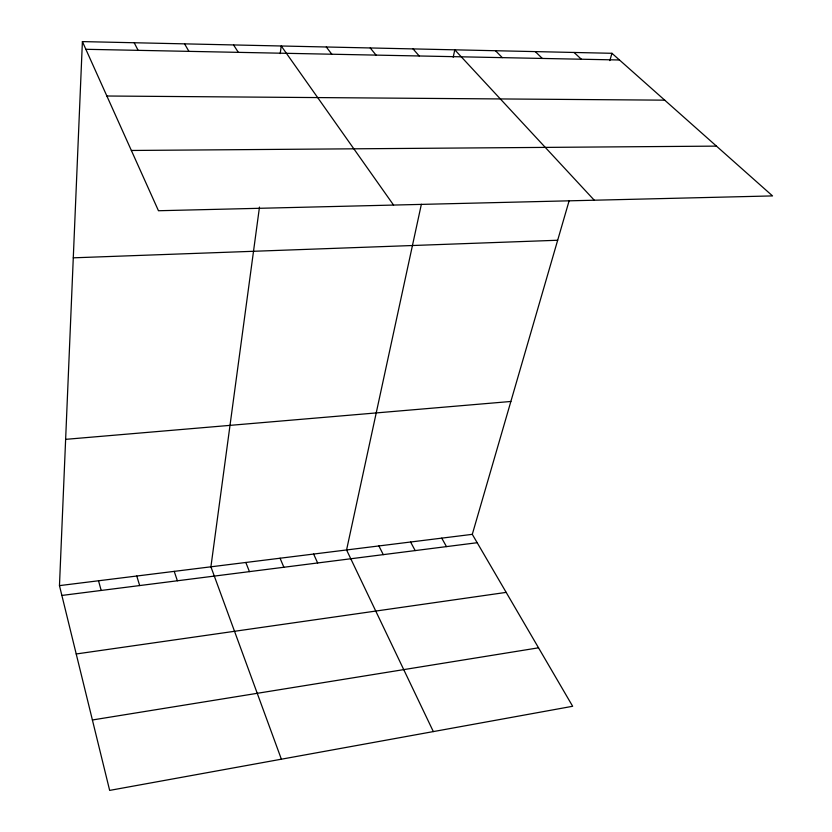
<?xml version="1.0" encoding="UTF-8"?>
<svg xmlns="http://www.w3.org/2000/svg" width="832" height="832" viewBox="0 0 832 832"><rect width="100%" height="100%" fill="white"/><g stroke="black" fill="none" stroke-linecap="round" stroke-linejoin="round"><path stroke-width="1.25" d="M569.192 200.564L472.295 534.342L572.655 706.274L109.658 790.4L59.467 585.624L82.399 41.6L611.946 53.3L772.533 195.915L158.465 210.735L82.399 41.6M259.48 207.085L210.912 566.81L281.372 759.2M280.207 53.612L281.237 45.989L393.557 205.057M421.366 204.287L346.57 549.962L433.337 731.588M453.18 57.283L454.792 49.826L594.277 200.221M609.825 60.611L611.946 53.3M92.394 719.982L538.533 647.816M76.222 653.973L506.178 592.384M61.87 595.442L477.183 542.714M59.467 585.624L472.295 534.342M65.634 439.348L510.869 401.471M73.278 257.826L557.669 240.25M131.362 150.467L716.466 146.12M106.87 96.013L664.716 100.162M85.852 49.296L619.476 59.987M574.07 52.468L581.35 59.218M535.267 51.605L542.308 58.438M495.518 50.731L502.289 57.637M413.036 48.901L419.214 55.973M370.219 47.954L376.074 55.11M326.3 46.987L331.822 54.226M233.553 44.938L238.337 52.354M184.558 43.857L188.926 51.355M441.74 538.138L446.472 546.614M410.602 542.006L415.168 550.586M134.191 42.744L138.122 50.346M378.893 545.948L383.282 554.642M313.633 554.05L317.647 562.973M280.062 558.22L283.878 567.258M245.825 562.474L249.434 571.626M174.221 571.366L177.382 580.778M136.76 576.025L139.682 585.562M98.519 580.778L101.192 590.45"/></g></svg>
